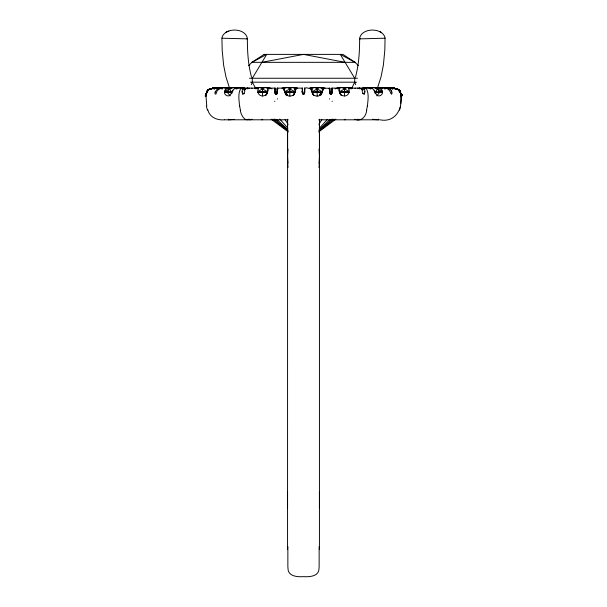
<?xml version="1.0" encoding="UTF-8"?>
<svg xmlns="http://www.w3.org/2000/svg" width="607" height="607" viewBox="0 0 607 607"><rect width="100%" height="100%" fill="white"/><g stroke="black" fill="none" stroke-linecap="round" stroke-linejoin="round"><path stroke-width="0.91" d="M287.559 507.778L287.559 492.072M319.449 493.324L319.441 507.778L319.441 492.072L319.441 494.568M329.639 88.121L329.715 91.991M344.359 119.807L344.359 119.329M345.178 119.807L345.178 119.329M401.09 98.076L401.037 96.141A28.051 28.051 0 0 1 401.09 97.939C401.978 110.74 394.064 122.743 379.929 119.807M262.49 96.012L262.49 87.507M274.956 88.106L275.358 93.432M287.551 506.511L287.551 493.324M289.827 96.012L289.827 87.507M317.173 96.012L317.173 87.507M322.666 89.957L322.628 88.106L329.783 88.326A5.918 0.713 -88.1 0 0 329.988 93.091M344.51 96.012L344.51 87.507M295.169 88.941L295.139 90.086L295.161 89.525M339.154 90.428L339.146 88.106L331.9 88.106L331.771 91.687M257.694 90.511L258.233 88.334M232.557 90.564L233.778 89.13L235.577 88.341A29.204 17.482 87.5 0 1 236.707 88.136L258.476 88.106L258.468 88.956M348.532 88.956L348.524 88.106L370.293 88.129A29.204 17.482 -87.5 0 1 371.423 88.349L373.222 89.13L374.443 90.564M360.292 38.833L359.632 38.871C359.64 51.754 358.836 64.774 355.467 77.264M359.685 38.878L385.05 38.195L384.823 50.138L383.374 65.177L381.006 76.998L377.364 88.463M295.245 90.117L295.245 88.106L302.445 88.106A5.858 0.713 -88.4 0 0 302.658 93.076M284.334 89.957L284.372 88.106L277.217 88.106A5.903 0.713 88.1 0 1 277.02 93.137M295.268 89.578L295.26 88.212M311.748 88.159C312.294 90.435 307.248 86.74 304.555 88.106L304.418 92.416L304.418 91.649M277.133 90.147L277.209 88.152M274.888 89.548L274.933 88.341M339.123 89.047L339.138 88.349M401.09 98.509L400.643 103.751M243.673 88.607A16.624 5.311 -87.3 0 1 243.862 88.485L244.029 88.106L246.078 88.561M329.571 89.563L329.616 88.341M284.334 89.092L284.372 88.159M322.598 89.54L322.56 90.253M277.118 90.891L277.096 91.649M387.494 88.356L385.748 88.106L392.289 88.379M311.702 88.834L311.831 91.179M401.037 96.126L400.225 91.998A6.404 6.153 52.1 0 0 400.089 91.627L398.139 89.487L394.778 88.394A32.459 30.418 -85.1 0 0 392.304 88.114L392.297 88.243A5.334 4.939 89.9 0 1 392.236 88.933M370.141 88.106L370.073 88.925M242.178 92.067L242.739 94.138M205.963 96.141L207.344 90.921L208.808 89.525L211.061 88.63L208.709 89.586M215.015 92.924C214.559 94.093 215.986 94.707 216.206 93.395C217.124 87.378 225.068 87.196 229.658 88.106M304.744 91.983L304.737 88.493L304.562 92.59M205.985 95.815L206.759 105.967M205.978 95.936L206.023 95.413M267.846 90.344L267.862 88.387L267.869 89.1M304.737 92.143L304.691 92.598M332.082 92.036C331.892 91.482 331.627 92.788 331.824 91.801M319.009 167.517L319.426 162.016M277.065 92.021L276.913 93.129M277.285 91.991L277.369 88.144M304.251 93.129L304.403 92.021M332.006 91.854L331.991 92.825M205.993 95.739L206.767 92.021L208.444 89.775M304.395 92.12L304.403 92.089A6.411 1.328 -80.5 0 0 304.35 91.778M331.741 92.044L331.027 94.138M377.865 88.925L377.903 88.106A28.696 17.322 87.3 0 1 379.405 88.402M304.479 92.249L304.479 91.801M206.039 95.276L207.07 91.384L209.21 89.297M206.046 95.162L206.114 94.631M242.208 91.665L242.337 90.906M288.006 546.915L287.976 547.142A38.013 38.013 0 0 0 287.862 548.25L287.862 566.779A38.013 38.013 0 0 0 287.976 567.886C287.627 576.384 297.202 577.067 303.5 576.642C309.798 577.067 319.373 576.384 319.024 567.886A38.013 38.013 0 0 0 319.138 566.779L319.138 548.25A38.013 38.013 0 0 0 319.024 547.142L318.994 546.915M206.077 94.92L206.327 93.44M359.67 38.12C361.984 27.558 381.993 27.436 385.028 37.459M367.463 105.967C367.857 100.451 369.162 94.29 366.62 89.168A9.075 3.475 -90 0 0 366.271 88.842L364.466 88.174A5.334 2.071 90 0 1 364.45 88.941M288.022 149.102L287.612 156.136L288.029 163.177M319.032 163.192L319.441 156.151L319.024 149.117M206.122 94.578L206.281 93.668M304.555 88.152L304.555 88.106A5.911 0.713 88.3 0 1 304.35 93.091M240.304 110.216C240.683 114.321 244.735 122.219 249.045 119.109M221.972 37.459C225.007 27.436 245.016 27.558 247.33 38.12M295.184 91.103L295.298 88.834M206.433 93.008L206.297 93.584L206.433 93.023A4.575 1.889 -69.5 0 1 206.555 92.833M244.424 92.173L244.135 93.228M267.702 91.407C267.277 96.513 259.637 97.894 258.104 92.681M206.312 93.531L206.759 92.044A6.404 6.153 -52.1 0 1 206.919 91.627L208.891 89.472L206.941 91.634A6.419 6.108 -55.8 0 0 206.79 92.029L206.426 93.046A4.613 2.041 -68.7 0 1 206.426 92.825M366.696 110.216C366.271 115.937 361.81 121.567 355.763 119.617M215.166 92.044L217.094 89.252L221.252 88.106L214.696 88.106L210.386 88.819M206.638 92.37L206.456 92.932L206.858 91.809M206.592 92.499L206.767 92.014A6.366 6.108 -51.9 0 1 206.881 91.611A5 5 0 0 1 208.687 89.54A9.211 9.204 0 0 1 211.949 88.516L212.533 88.341L210.697 88.728M294.865 91.953L294.38 93.144L294.911 91.953M331.642 93.432L332.044 88.129M245.911 88.903L242.656 87.507L230.167 87.507L229.696 88.903L227.397 91.649L224.636 91.649L231.995 87.507M228.482 88.205L226.859 87.507L214.37 87.507L213.892 88.903L218.019 87.507L219.317 88.205M271.982 88.903L268.734 87.507L256.237 87.507L255.767 88.903L259.895 87.507L267.376 91.649L266.534 94.867M297.696 88.205L296.072 87.507L283.583 87.507L283.112 88.903L287.24 87.507L294.714 91.649L293.879 94.867M325.041 88.205L323.417 87.507L310.928 87.507L310.45 88.903L314.578 87.507L322.059 91.649L321.217 94.867M352.386 88.205L350.763 87.507L338.266 87.507L337.796 88.903L341.923 87.507L349.397 91.649L339.624 91.649L340.466 94.867M294.926 92.105L294.592 92.909M228.573 119.109L228.315 119.807L224.787 119.807M206.911 91.695L206.759 92.036M303.325 94.153L302.536 90.693M251.321 84.707L252.3 82.18L252.3 78.257L266.723 54.387L251.897 62.339L248.695 65.655M348.896 92.681C347.363 97.894 339.723 96.513 339.298 91.407M322.173 92.385L321.983 92.825M304.411 93.668L304.024 94.153M231.768 92.135L232.215 91.209M351.893 87.969L354.7 82.18L354.7 78.257L340.277 54.387L355.103 62.339L358.305 65.655M212.496 88.645A9.621 9.378 -34.2 0 0 208.368 89.919A4.977 4.788 -54.4 0 0 207.04 91.703A6.229 5.729 -59.7 0 0 206.835 92.036A6.229 5.827 -59.2 0 1 206.972 91.634L207.002 91.505M206.964 91.581L208.459 89.76L210.902 88.675M243.953 93.637L242.921 94.214M231.275 93.129C229.613 98.88 222.208 94.707 225.022 90.124M265.593 95.686L267.376 92.416L257.603 92.416M292.938 95.686L294.714 92.416L284.941 92.416A5.516 3.521 53.4 0 1 284.774 92.052M320.284 95.686L322.059 92.416A5.516 3.513 -53.4 0 0 322.226 92.052M318.903 124.405L321.907 119.579M296.087 89.586L294.714 91.649L292.324 91.854L284.941 91.649L283.568 89.586M323.432 89.586L322.059 91.649L319.669 91.854L312.286 91.649L310.913 89.586M207.45 90.777L207.662 90.504M376.833 95.876L379.603 92.416L379.603 91.649L377.304 88.903L375.005 87.507M319.236 128.373L327.461 119.367M208.596 89.661L207.829 90.322L208.3 89.882A9.515 9.31 -33.6 0 1 212.397 88.622M319.206 129.686L330.087 119.367M207.966 90.177L208.459 89.76M318.872 130.702L332.325 119.04M319.259 130.968L334.07 119.131M318.614 131.954L335.861 119.162M292.468 95.367L292.293 95.474A4.81 4.765 12.1 0 1 287.369 95.436L287.316 95.436M364.261 94.138L364.83 92.135M208.891 89.472L210.113 88.91M319.684 95.436L319.646 95.458A4.81 4.765 -12.1 0 1 314.707 95.474L314.532 95.367M364.64 88.432L366.173 87.507M233.156 90.731L231.525 91.649L227.397 91.649L227.397 92.416L230.167 95.876M268.734 87.507L269.204 88.903L265.077 87.507L257.603 91.649L267.376 91.649M296.072 87.507L296.55 88.903L292.422 87.507L284.941 91.649L285.783 94.867M323.417 87.507L323.888 88.903L319.76 87.507L312.286 91.649L313.121 94.867M339.624 91.649L347.105 87.507L351.233 88.903L350.763 87.507M209.62 89.108L208.907 89.464L210.728 88.721M221.912 88.205L223.201 87.507L225.683 88.349M387.038 88.554L388.981 87.507L393.108 88.903L392.63 87.507L380.141 87.507L378.518 88.205M209.294 89.259L209.483 89.168A9.075 8.384 -89.9 0 1 210.326 88.842M244.022 88.394L244.879 88.106M227.329 31.587L226.054 32.156M211.115 88.903L214.37 87.507M226.912 88.903L230.167 87.507M254.614 88.205L256.245 87.507M281.959 88.205L283.583 87.507M309.297 88.205L310.928 87.507M335.018 88.903L338.266 87.507M361.089 88.903L364.344 87.507M209.734 89.054L210.219 88.872M357.311 88.311L357.993 88.106M276.58 94.206L276.109 94.199M360.922 88.561L363.138 88.478A16.617 5.311 87.3 0 1 363.327 88.607M210.219 88.872L212.222 88.394A32.459 30.418 85.1 0 1 213.839 88.182L212.496 88.349M228.801 31.101L227.413 31.556M303.895 94.206L303.424 94.199M365.528 88.349L368.001 87.507L370.589 88.903L373.176 87.507L377.304 88.903L382.364 91.649L376.606 91.801L373.844 90.731M381.317 88.349L383.799 87.507L387.638 88.895L389.512 90.405L391.265 94.153L391.811 94.085L391.993 93.144A4.31 3.892 44.5 0 0 392.001 92.856L391.834 92.044M330.891 94.199L330.42 94.206M224.636 92.416L231.525 92.416L229.696 88.903L233.824 87.507L236.411 88.903L238.999 87.507L241.472 88.349M274.994 91.854L275.009 92.825M302.051 91.46A6.169 2.147 77.4 0 0 302.066 91.854L302.521 91.801M358.927 88.25L359.564 88.106M247.269 88.106L246.245 88.478A10 3.316 89.2 0 0 244.993 89.631M364.079 94.214L363.047 93.637M251.237 119.617L248.984 119.814M211.858 88.455L211.046 88.637L211.843 88.463A21.275 19.94 83.5 0 1 212.465 88.356L212.882 88.296M211.524 88.523L212.761 88.311M382.364 92.416L375.475 92.416L377.304 88.903L376.833 87.507L364.344 87.507M261.905 62.339L303.5 54.387L345.095 62.339M208.762 89.479A9.325 9.302 -75.4 0 1 212.002 88.508L212.033 88.425M302.521 92.249L302.036 91.801M277.627 91.801L277.073 91.649L277.073 92.416M304.661 91.854L304.661 92.196M322.059 92.416L312.286 92.416L314.062 95.686M349.397 92.416L339.624 92.416L341.407 95.686M378.48 88.311L379.777 88.159A28.779 28.726 -69.6 0 0 378.427 88.326L380.468 88.106A31.951 29.963 -87.7 0 0 378.336 88.326A31.943 29.963 -88.6 0 1 379.557 88.174M379.716 88.167L378.465 88.319A29.88 29.849 -19.9 0 1 379.686 88.19L379.132 88.227M214.711 88.379L212.799 88.303A28.666 27.512 -89.6 0 1 213.618 88.205L214.043 88.159M213.618 88.205L213.839 88.182A29.432 29.424 24.4 0 0 212.625 88.334A29.561 29.538 -22.1 0 1 213.93 88.19A29.576 29.568 35.3 0 0 212.655 88.319A29.591 29.531 47.5 0 1 213.93 88.19A28.377 28.332 -72.8 0 0 212.678 88.326A29.462 29.455 32.9 0 1 213.922 88.174M379.421 88.197L379.618 88.174A29.872 29.789 39.8 0 0 378.366 88.349A16.935 16.928 0 0 1 379.421 88.243A20.759 20.759 0 0 0 378.351 88.334A17.497 17.497 0 0 1 379.421 88.235M231.844 119.617L228.262 119.791L288.181 119.807M229.636 88.463L225.994 76.998L223.626 65.177L222.177 50.138L221.927 38.203L247.368 38.871C247.36 51.754 248.164 64.774 251.533 77.264M385.02 38.211L384.512 38.241M249.523 78.257L357.477 78.257M250.448 82.18L356.552 82.18M267.854 88.106L275.1 88.106L275.229 91.687M377.342 88.106L385.02 88.212M318.819 119.807L379.041 119.799M358.016 119.814L357.955 119.109M224.567 119.799C217.511 120.482 209.597 117.53 207.867 109.928M246.708 38.833L247.345 38.863M222.488 38.241L221.98 38.211M226.532 88.106L228.543 88.319A29.857 29.826 20.8 0 0 227.314 88.182L228.551 88.319A28.734 28.681 -54.2 0 0 227.299 88.174A29.963 29.955 37 0 1 228.604 88.311L226.768 88.121M375.156 119.617L378.738 119.791L378.427 119.109M392.934 88.159L394.497 88.349M227.633 88.205L227.223 88.159A28.848 28.795 69.9 0 1 228.558 88.319M400.301 91.998A6.29 5.941 56.1 0 0 400.134 91.627A5.213 5.213 0 0 0 397.388 89.1A17.436 17.436 0 0 0 393.146 88.235L393.351 88.205A26.791 26.769 -1.2 0 1 394.133 88.296C398.503 87.628 401.348 93.235 400.954 95.178M227.526 88.19L228.414 88.296M393.412 88.212L394.14 88.296A27.232 27.201 -5.6 0 0 393.139 88.182A17.998 17.998 0 0 1 397.183 88.948M228.338 88.288L228.627 88.326A29.857 29.849 0 0 0 227.314 88.174A29.804 29.804 0 0 1 228.634 88.326L228.126 88.258A15.699 14.507 -90 0 1 228.611 88.356M394.778 88.394L394.398 88.334A29.462 29.455 -33 0 0 393.078 88.174A21.26 21.26 0 0 1 395.741 88.576A11.579 11.579 0 0 1 396.454 88.774L397.304 89.07L395.066 88.447A9.075 9.075 0 0 1 398.86 89.828M394.542 88.356L394.398 88.334A29.462 29.439 22.2 0 0 393.078 88.19A29.295 29.288 -34.3 0 1 394.406 88.326L394.823 88.402M329.373 91.801L329.927 91.649L330.087 93.129M395.332 88.493L395.218 88.47M394.975 88.425C398.624 88.539 400.893 91.854 400.961 95.231M247.436 88.106L248.073 88.25M395.423 88.516L396.303 88.728M249.007 88.106L249.689 88.311M359.731 88.106L360.793 88.501A10 3.316 -89.2 0 1 362.007 89.631M362.121 88.106L362.933 88.372M395.794 88.599L397.107 88.994M396.834 88.895L395.999 88.645L396.553 88.804A10.046 9.28 89.9 0 1 397.213 89.032L398.905 90.064L400.089 91.695M396.925 88.925L399.065 90.215L398.192 89.525M380.946 32.156L379.671 31.587M392.63 87.507L395.885 88.903M376.833 87.507L380.088 88.903M397.684 89.244L397.585 89.199M275.988 94.146L275.259 92.044M240.827 87.507L242.36 88.432M271.139 119.162L288.386 131.954M272.93 119.131L287.741 130.968M274.675 119.04L288.128 130.702M400.749 93.797L400.666 93.41L400.863 94.487L400.104 91.725L398.875 90.033L400.286 92.158M276.913 119.367L287.794 129.686M399.239 90.397L400.673 93.44M279.766 119.04L287.885 128.206M399.717 91.02L399.36 90.526M399.353 90.526L399.998 91.505M348.767 88.334L349.306 90.511M399.618 90.875L400.757 93.865M285.093 119.579L288.097 124.405M330.094 93.69L329.958 93.387M381.978 90.124C384.792 94.707 377.387 98.88 375.725 93.129M252.3 82.18L255.517 87.969M284.941 92.416L286.716 95.686M399.907 91.338L400.066 91.642A6.419 6.108 55.8 0 1 400.21 92.029M374.785 91.209L375.232 92.135M312.408 92.909L312.074 92.105M285.017 92.825L284.827 92.385M400.142 91.809L400.529 92.894L400.377 92.401A5.524 3.27 55.1 0 0 400.165 92.036A6.267 5.858 59.2 0 0 400.028 91.634A6.237 5.827 59.2 0 1 400.195 91.998M354.7 82.18L355.679 84.707M391.621 91.384L391.712 91.642A6.1 5.455 -67.8 0 1 391.781 92.059M362.865 93.228L362.584 92.203M400.37 92.378L400.506 92.81M400.445 92.613L400.574 93.046A4.606 2.041 68.7 0 0 400.574 92.825M302.574 93.22L302.301 88.106L302.24 91.657M302.407 93.129L302.392 93.076A4.545 3.877 53 0 1 302.316 92.841M400.643 93.326L400.734 93.736M364.663 90.906L364.792 91.665M284.471 91.149L284.402 89.54M302.347 92.841L302.256 92.021M400.855 94.411L400.984 95.511M329.783 88.106L329.905 91.649M400.878 94.578L400.939 95.033M239.537 105.967C239.143 100.451 237.838 94.29 240.38 89.168A9.075 3.475 90 0 1 240.729 88.842L242.534 88.174A5.334 2.071 -90 0 0 242.55 88.941M284.372 90.117L284.326 89.54L284.486 90.724M236.927 88.925L236.859 88.106M302.461 88.265L302.536 90.807M229.135 88.925L229.097 88.106A28.696 17.322 -87.3 0 0 227.595 88.402M332.067 88.341L332.112 89.548M277.384 88.341L277.422 89.1M287.574 162.016L287.991 167.517M322.628 88.159L322.666 89.092M311.839 90.003A5.721 1.464 -86.3 0 1 311.823 88.979L311.861 90.086M214.696 88.106L214.696 88.174A5.334 4.939 -89.9 0 0 214.764 88.933M277.422 89.13L277.429 89.563M344.51 88.903L344.51 91.649M319.441 505.244L319.449 506.511M317.165 88.903L317.173 91.649M289.827 88.903L289.827 91.649M262.482 88.903L262.49 91.649M319.426 126.666L319.426 119.238L319.441 549.487M319.434 131.431L319.441 149.595M287.597 126.651L287.589 119.222L287.559 549.487M287.597 131.416L287.604 149.58M261.822 119.329L261.822 119.807M381.833 91.801L381.833 92.249M380.437 91.801L380.437 92.249M378.685 91.801L378.685 92.249M376.606 91.801L376.606 92.249M348.221 91.801L348.221 92.249M345.77 91.801L345.77 92.249M343.259 91.801L343.259 92.249M340.808 91.801L340.808 92.249M320.883 91.801L320.883 92.249M318.425 91.801L318.425 92.249M315.913 91.801L315.913 92.249M313.462 91.801L313.462 92.249M293.538 91.801L293.538 92.249M291.087 91.801L291.087 92.249M288.575 91.801L288.575 92.249M286.117 91.801L286.117 92.249M266.192 91.801L266.192 92.249M263.742 91.801L263.742 92.249M262.641 119.329L262.641 119.807M261.23 91.801L261.23 92.249M258.779 91.801L258.779 92.249M230.394 91.801L230.394 92.249M228.315 91.801L228.315 92.249M226.563 91.801L226.563 92.249M225.167 91.801L225.167 92.249M375.149 119.427A10.645 10.645 0 0 1 372.873 119.268M375.134 119.473A11.04 9.879 53.4 0 1 372.865 119.351M400.628 106.104A26.093 20.888 86.6 0 1 399.482 110.133M392.304 88.114A31.465 29.075 90 0 1 395.111 88.44M355.77 119.404A10.789 4.097 -86.3 0 1 354.867 119.238M367.334 105.884A25.16 10.767 -89.5 0 1 366.59 110.095M252.133 119.238A10.789 4.097 86.3 0 1 251.23 119.404M240.41 110.095A25.16 10.767 89.5 0 1 239.666 105.884M234.135 119.351A11.04 9.879 -53.4 0 1 231.866 119.473M207.518 110.133A26.093 20.888 -86.6 0 1 206.372 106.104M244.78 91.513A6.199 2.079 -89.9 0 1 244.355 88.25M221.229 88.948A5.911 5.015 -85 0 1 221.16 88.114M358.699 88.356A15.699 6.009 -90 0 1 358.934 88.311M248.066 88.311A15.699 6.009 90 0 1 248.301 88.356M378.389 88.356A15.699 14.507 90 0 1 378.943 88.311M394.133 88.432A10.266 10.258 -3.2 0 1 398.905 89.783M398.882 89.874A4.469 4.325 34.2 0 1 399.656 90.724M400.081 91.035A4.886 3.885 46.5 0 1 400.521 91.983M402.175 94.791A5.721 2.307 62.4 0 1 401.318 96.164A5.675 2.382 62 0 0 402.221 94.684A5.698 2.382 62 0 1 401.318 96.172A5.683 2.231 62.9 0 0 402.138 94.829M399.034 91.02A4.742 3.156 52.3 0 1 399.664 92.12M394.626 88.637A9.371 9.151 33.9 0 1 398.769 89.988A4.446 4.037 40 0 1 399.414 90.784M394.125 88.607A10.296 10.038 34.1 0 1 398.784 89.988L398.753 89.927A9.492 9.287 33.6 0 0 394.618 88.622M399.914 91.961A5.546 3.012 56.9 0 1 400.142 92.552M399.838 91.998A4.856 3.194 52.4 0 0 399.459 91.285A4.788 3.202 51.9 0 1 399.884 92.052M398.829 90.162A4.461 3.991 40.9 0 1 399.497 90.913M399.823 91.9A5.509 2.944 57.1 0 1 400.089 92.568M399.08 90.322A4.492 4.044 40.4 0 1 399.52 90.845A4.424 4.021 39.8 0 0 398.852 90.139M399.892 90.435A4.735 4.234 41.3 0 1 400.628 91.907M399.224 91.323A4.993 2.914 55.3 0 1 399.755 92.408M398.951 90.215A4.439 4.006 40.3 0 1 399.505 90.86M394.489 88.63A9.674 9.439 33.9 0 1 398.769 89.988M206.433 92.044A4.917 3.892 -46.7 0 1 206.904 91.012M206.054 95.686A5.228 2.193 -61.8 0 1 205.037 95.914M207.526 91.278A4.856 3.21 -52.3 0 0 207.108 92.089A4.909 3.217 -52.7 0 1 207.533 91.308M208.413 89.965A4.469 4.059 -39.9 0 0 207.548 90.868A4.424 4.021 -39.8 0 1 208.148 90.132M208.231 89.988A9.378 9.151 -33.9 0 1 212.374 88.645M207.245 92.408A4.993 2.906 -55.3 0 1 207.776 91.323M207.495 90.86A4.439 4.006 -40.3 0 1 208.049 90.215M208.102 89.813A9.31 9.31 0 0 1 212.351 88.485M207.344 90.724A4.469 4.325 -34.3 0 1 208.118 89.874M285.973 94.404A5.319 5.251 1.3 0 1 285.336 93.379M284.243 90.299A4.522 1.191 70.8 0 1 284.228 89.957M284.827 91.437A4.431 0.706 76.6 0 1 284.729 90.762M285.161 92.12A4.848 2.132 62.3 0 1 284.926 91.346M287.695 94.76A5.638 4.439 45.3 0 1 285.791 92.545M294.79 92.977A5.607 5.531 -15.3 0 1 292.65 95.633M295.601 90.997A4.902 2.952 -55.2 0 1 295.404 92.036M321.664 93.379A5.319 5.251 -1.3 0 1 321.027 94.404M322.772 89.957A4.522 1.191 -70.8 0 1 322.757 90.299M322.271 90.762A4.431 0.706 -76.6 0 1 322.173 91.437M322.074 91.346A4.848 2.132 -62.3 0 1 321.839 92.12M321.209 92.545A5.638 4.439 -45.4 0 1 319.305 94.76M314.35 95.633A5.607 5.531 15.3 0 1 312.21 92.977M311.596 92.036A4.902 2.952 55.2 0 1 311.399 90.997M322.461 89.426A5.691 1.426 86.3 0 1 322.423 90.526M321.809 93.319A5.691 1.426 86.3 0 1 321.664 93.501M321.407 88.288A5.713 0.455 -69.7 0 1 321.164 88.918M247.345 88.918A5.835 1.305 -89.1 0 1 247.33 88.091M251.655 88.144A30.198 9.94 90 0 1 252.125 88.288M244.947 90.147A4.962 1.609 -89.3 0 1 245.046 89.897M243.695 89.927A5.668 1.996 88.7 0 1 244.856 88.432M244.067 93.205A3.331 2.997 -41.6 0 1 243.915 93.561M242.064 92.006A5.41 3.187 76.3 0 1 242.102 91.596M242.132 90.284A7.405 2.625 87.8 0 1 243.673 88.645M215.121 92.431A6.275 5.956 40.7 0 1 215.197 92.052M222.374 89.077A5.911 4.53 89.9 0 1 222.283 88.144M387.494 88.455A10.084 7.732 89 0 1 390.726 89.768M390.68 89.866A4.674 3.619 -88.7 0 1 391.272 90.64M391.166 90.731A5.038 4.097 -83.5 0 1 391.5 91.452M384.732 88.144A5.85 4.628 -89.8 0 1 384.641 89.039M385.84 88.114A5.911 5.015 85 0 1 385.771 88.948M362.622 88.243A6.207 2.056 89.9 0 1 362.204 91.482M359.67 88.091A5.835 1.305 89.1 0 1 359.655 88.918M354.875 88.288A30.198 9.94 -90 0 1 355.345 88.144M361.954 89.897A4.962 1.609 89.3 0 1 362.053 90.147M362.144 88.432A5.668 1.996 -88.7 0 1 363.305 89.927M363.085 93.561A3.331 2.997 41.6 0 1 362.933 93.205M364.898 91.596A5.41 3.187 -76.3 0 1 364.936 92.006M363.327 88.645A7.405 2.625 -87.8 0 1 364.868 90.284M304.433 93A5.584 0.493 -82.8 0 1 304.433 92.742M302.559 92.681A5.759 0.508 83 0 1 302.559 92.947M304.168 93.114A3.263 2.914 -46.9 0 1 304.039 93.524A0.903 0.857 -31.9 0 1 303.09 94.313M302.87 94.199A1.449 1.426 2 0 1 302.506 93.137M329.905 92.734A5.592 0.493 83 0 1 329.905 93M331.961 88.121A5.82 0.599 -88.9 0 1 331.612 92.757M331.232 92.196A6.662 1.844 -78.6 0 1 331.202 92.492M330.208 94.229A1.533 1.502 0.5 0 1 329.897 93.66M329.533 91.9A6.882 1.745 79.6 0 1 329.518 91.619M328.948 88.888A5.091 1.168 80.4 0 1 329.487 88.827M329.578 98.729A28.559 0.41 89.2 0 1 329.586 99.123M330.14 92.218A6.222 1.662 79.3 0 1 330.109 91.877M330.299 93.524A3.24 2.898 47 0 1 330.162 93.121M331.263 94.313A0.895 0.85 31.7 0 1 330.291 93.546M331.748 93.478A0.986 0.971 -0.6 0 1 331.407 94.153M332.037 93.068A3.384 3.179 -35.8 0 1 331.915 93.508M332.021 92.825A4.545 3.862 -53 0 1 331.976 93.061M332.196 91.52A6.305 1.639 -79.5 0 1 332.173 91.9M332.173 88.948A4.977 1.108 -80.6 0 1 332.636 88.827M332.181 101.597A29.538 0.41 -89.3 0 1 332.188 101.232M277.096 93A5.592 0.493 -83 0 1 277.096 92.734M275.388 92.757A5.82 0.599 88.9 0 1 275.039 88.121M275.798 92.492A6.662 1.844 78.6 0 1 275.768 92.196M277.103 93.66A1.533 1.502 -0.5 0 1 276.792 94.229M277.482 91.627A6.882 1.745 -79.6 0 1 277.46 91.9M277.513 88.827A5.091 1.168 -80.4 0 1 278.052 88.888M277.414 99.123A28.552 0.41 -89.2 0 1 277.422 98.729M276.891 91.877A6.222 1.662 -79.3 0 1 276.86 92.218M276.838 93.121A3.24 2.898 -47 0 1 276.701 93.524M276.709 93.546A0.895 0.85 -31.7 0 1 275.737 94.313M275.593 94.153A0.986 0.971 0.6 0 1 275.252 93.478M275.085 93.508A3.384 3.179 35.8 0 1 274.963 93.068M275.024 93.061A4.537 3.862 52.9 0 1 274.979 92.825M274.827 91.9A6.305 1.639 79.5 0 1 274.812 91.52M274.364 88.827A4.977 1.115 80.6 0 1 274.827 88.948M274.812 101.232A29.538 0.41 89.3 0 1 274.819 101.597M206.699 91.998A6.29 5.941 -56.1 0 1 206.866 91.627M208.239 89.775A9.006 8.999 -16.2 0 1 211.957 88.531M206.107 93.175A3.437 1.222 -70.1 0 0 205.985 93.766A3.323 1.1 -70.7 0 1 206.137 93.243M206.555 93.023A4.378 1.669 -70 0 1 206.615 92.803M207.101 91.695A4.977 4.727 -58.3 0 1 208.861 89.654M378.366 88.326A29.804 29.804 0 0 1 379.678 88.174A29.735 29.728 25.9 0 0 378.351 88.326A29.849 29.849 0 0 1 379.686 88.174M393.093 88.174A28.779 28.734 75.2 0 1 394.413 88.334A29.318 29.257 -48.2 0 0 393.093 88.19A29.432 29.424 -24.4 0 1 394.375 88.334A29.66 29.606 72.6 0 0 393.07 88.174A29.128 29.075 71 0 1 394.338 88.326M400.445 92.833A4.568 1.882 69.5 0 1 400.506 93.061M398.761 89.775A9.006 9.006 16.3 0 0 395.051 88.531A9.151 9.143 -40.9 0 1 398.723 89.745M398.829 89.897A4.977 4.977 0 0 1 400.112 91.611M400.893 93.175A3.437 1.222 70.2 0 1 401.015 93.766A3.316 1.093 70.8 0 0 400.855 93.243M399.907 91.718A6.495 5.789 61.4 0 1 400.165 92.34M400.203 91.574A6.7 6.434 52.2 0 1 400.483 92.249M400.377 92.803A4.378 1.662 70 0 1 400.438 93.03M397.13 89.1A5.213 5.068 56.5 0 1 400.005 91.68A4.977 4.788 54.4 0 0 398.64 89.95A4.917 4.674 58.3 0 1 399.922 91.687A5.205 5.046 56 0 0 397.13 89.108M397.668 89.115A5.266 5.266 0 0 1 400.21 91.794M392.858 88.417A4.902 4.499 -86.5 0 1 392.782 89.032M214.218 89.032A4.902 4.499 86.5 0 1 214.142 88.417M207.055 91.187A5.387 5.038 -5.9 0 1 207.404 90.64M206.866 91.558A5.789 5.106 -23.5 0 1 207.048 91.194M208.436 90.026A9.537 8.612 -72.9 0 1 211.805 88.683M227.443 88.182A31.951 29.963 87.7 0 1 228.664 88.326M379.398 88.539A9.833 5.949 87.9 0 1 381.962 90.155M375.407 93.751A5.144 1.684 65 0 1 374.656 92.256M374.405 91.004A4.128 0.865 67.1 0 1 374.671 91.536M225.038 90.155A9.833 5.949 -87.9 0 1 227.602 88.539M232.344 92.256A5.144 1.684 -65 0 1 231.593 93.751M232.329 91.536A4.128 0.865 -67.1 0 1 232.595 91.004M348.585 88.212A28.036 3.111 87.5 0 1 348.775 88.432M348.699 91.08A4.34 1.434 -72.8 0 1 348.562 91.953M348.896 92.014A5.144 3.407 -55.1 0 1 348.676 92.659M339.23 91.369A4.757 2.018 63.9 0 1 339.169 91.027M339.04 90.58A4.424 1.229 70.7 0 1 339.017 90.208M258.225 88.432A28.036 3.111 -87.5 0 1 258.415 88.212M258.438 91.953A4.34 1.434 72.8 0 1 258.301 91.08M258.324 92.659A5.144 3.407 55.1 0 1 258.104 92.014M267.831 91.027A4.757 2.018 -63.9 0 1 267.77 91.369M267.983 90.208A4.424 1.229 -70.7 0 1 267.96 90.58M304.699 88.319L304.722 88.288M264.113 54.387L251.897 62.339L355.103 62.339L342.887 54.387L264.113 54.387"/></g></svg>
